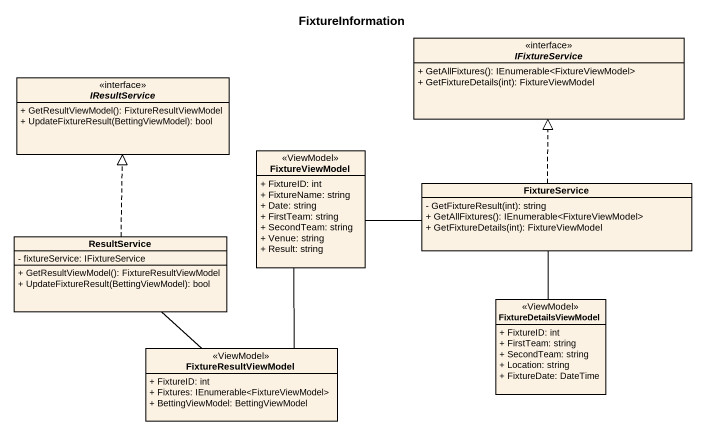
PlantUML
@startuml
title FixtureInformation
hide circle
hide empty members
skinparam classAttributeIconSize 0
interface IFixtureService <<interface>> {
  + GetAllFixtures(): IEnumerable<FixtureViewModel>
  + GetFixtureDetails(int): FixtureViewModel
}
interface IResultService <<interface>> {
  + GetResultViewModel(): FixtureResultViewModel
  + UpdateFixtureResult(BettingViewModel): bool
}
class FixtureViewModel <<ViewModel>> {
  + FixtureID: int
  + FixtureName: string
  + Date: string
  + FirstTeam: string
  + SecondTeam: string
  + Venue: string
  + Result: string
}
class FixtureService {
  - GetFixtureResult(int): string
  + GetAllFixtures(): IEnumerable<FixtureViewModel>
  + GetFixtureDetails(int): FixtureViewModel
}
class ResultService {
  - fixtureService: IFixtureService
  + GetResultViewModel(): FixtureResultViewModel
  + UpdateFixtureResult(BettingViewModel): bool
}
class FixtureDetailsViewModel <<ViewModel>> {
  + FixtureID: int
  + FirstTeam: string
  + SecondTeam: string
  + Location: string
  + FixtureDate: DateTime
}
class FixtureResultViewModel <<ViewModel>> {
  + FixtureID: int
  + Fixtures: IEnumerable<FixtureViewModel>
  + BettingViewModel: BettingViewModel
}
FixtureViewModel -right- FixtureService
FixtureService .up.|> IFixtureService
ResultService .up.|> IResultService
ResultService -- FixtureResultViewModel
FixtureDetailsViewModel -up- FixtureService
FixtureResultViewModel -up- FixtureViewModel
@enduml
